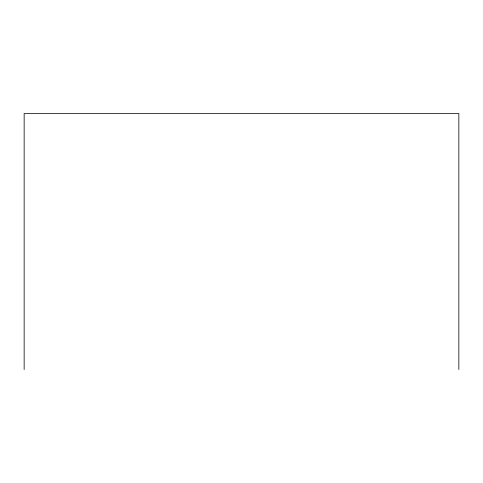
<?xml version="1.0" encoding="UTF-8"?>
<svg xmlns="http://www.w3.org/2000/svg" width="483" height="483" viewBox="0 0 483 483"><rect width="100%" height="100%" fill="white"/><g stroke="black" fill="none" stroke-linecap="round" stroke-linejoin="round"><path stroke-width="0.72" d="M458.85 369.495L458.85 113.505L24.15 113.505L24.15 369.495"/></g></svg>
